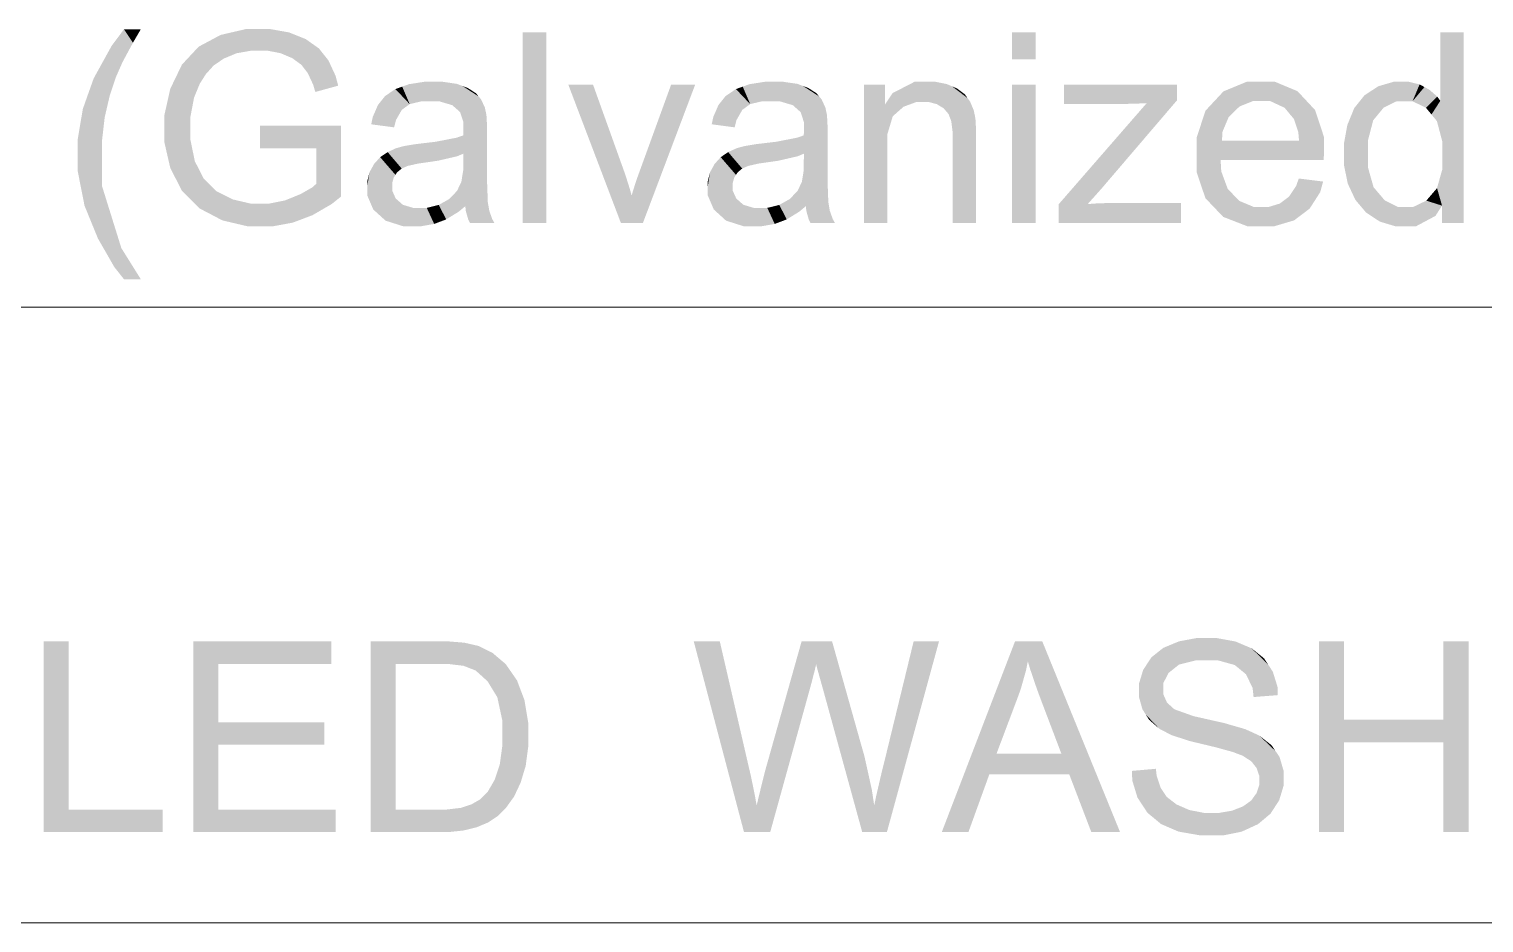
# Model space of a CAD drawing. Header units: millimetres. Extents: x 2 to 579, y 1 to 405.
# Drawn here: x 154.97 to 161.55, y 100.72 to 104.77 of the extents above; entities that cross this region are included whole.
import ezdxf

# ---------------------------------------------------------------- set-up
doc = ezdxf.new("R2010")
doc.units = ezdxf.units.MM
doc.linetypes.add('XKITLINE00', pattern=[0])
doc.layers.add('LinkedObject', color=7, linetype='Continuous', lineweight=0)

# ---------------------------------------------------------------- blocks, each defined once
blk = doc.blocks.new('*A4')
at = {"layer": 'LinkedObject'}
for points in [[(155.4373, 104.7041), (155.3416, 104.6915), (155.3969, 104.7654)], [(155.3902, 104.6167), (155.3416, 104.6915), (155.4373, 104.7041)], [(155.4373, 104.7041), (155.3969, 104.7654), (155.473, 104.7654)], [(155.7846, 104.7132), (155.6329, 104.5508), (155.7351, 104.6867)], [(155.8488, 104.6328), (155.6329, 104.5508), (155.7846, 104.7132)], [(155.9482, 104.7662), (155.7846, 104.7132), (155.8341, 104.7397)], [(155.9737, 104.6686), (155.7846, 104.7132), (155.9482, 104.7662)], [(155.7846, 104.7132), (155.8774, 104.6447), (155.8488, 104.6328)], [(155.8774, 104.6447), (155.7846, 104.7132), (155.906, 104.6567)], [(155.906, 104.6567), (155.7846, 104.7132), (155.9737, 104.6686)], [(156.0129, 104.6686), (155.9482, 104.7662), (156.0127, 104.7662)], [(155.9737, 104.6686), (155.9482, 104.7662), (156.0129, 104.6686)], [(156.0127, 104.7662), (156.0457, 104.6686), (156.0129, 104.6686)], [(156.0595, 104.7662), (156.0457, 104.6686), (156.0127, 104.7662)], [(156.0457, 104.6686), (156.0595, 104.7662), (156.1052, 104.6572)], [(156.1821, 104.7359), (156.0595, 104.7662), (156.1443, 104.7511)], [(156.1052, 104.6572), (156.0595, 104.7662), (156.1821, 104.7359)], [(156.1052, 104.6572), (156.1821, 104.7359), (156.132, 104.6459)], [(156.1821, 104.7359), (156.1588, 104.6345), (156.132, 104.6459)], [(156.1588, 104.6345), (156.1821, 104.7359), (156.2001, 104.6043)], [(156.2794, 104.6784), (156.1821, 104.7359), (156.22, 104.7207)], [(156.3009, 104.6513), (156.1821, 104.7359), (156.2794, 104.6784)], [(156.2001, 104.6043), (156.1821, 104.7359), (156.3009, 104.6513)], [(157.3081, 104.7515), (157.2018, 103.8875), (157.2018, 104.7515)], [(157.3081, 103.8875), (157.2018, 103.8875), (157.3081, 104.7515)], [(159.5234, 104.7515), (159.4171, 104.6297), (159.4171, 104.7515)], [(159.5234, 104.6297), (159.4171, 104.6297), (159.5234, 104.7515)], [(161.4614, 104.7515), (161.3551, 104.4414), (161.3551, 104.7515)], [(161.4614, 104.7515), (161.3646, 104.2554), (161.3551, 104.4414)], [(161.3646, 104.2554), (161.4614, 104.7515), (161.4614, 103.8875)], [(155.3787, 104.5905), (155.2597, 104.5431), (155.3416, 104.6915)], [(155.3787, 104.5905), (155.3416, 104.6915), (155.3902, 104.6167)], [(155.7351, 104.6867), (155.6329, 104.5508), (155.6592, 104.6055)], [(156.2001, 104.6043), (156.3009, 104.6513), (156.2145, 104.5854)], [(156.3009, 104.6513), (156.229, 104.5665), (156.2145, 104.5854)], [(156.229, 104.5665), (156.3009, 104.6513), (156.2531, 104.5146)], [(156.2531, 104.5146), (156.3009, 104.6513), (156.3551, 104.5535)], [(156.3551, 104.5535), (156.3009, 104.6513), (156.3224, 104.6242)], [(155.3607, 104.5498), (155.2597, 104.5431), (155.3787, 104.5905)], [(155.8027, 104.6014), (155.6329, 104.5508), (155.8488, 104.6328)], [(155.7851, 104.5819), (155.6329, 104.5508), (155.8027, 104.6014)], [(155.7676, 104.5624), (155.6329, 104.5508), (155.7851, 104.5819)], [(155.2332, 104.4686), (155.3607, 104.5498), (155.3324, 104.465)], [(155.2597, 104.5431), (155.3607, 104.5498), (155.2332, 104.4686)], [(155.6329, 104.5508), (155.5801, 104.3785), (155.6065, 104.4962)], [(155.7141, 104.4563), (155.5801, 104.3785), (155.6329, 104.5508)], [(155.7403, 104.5197), (155.6329, 104.5508), (155.7676, 104.5624)], [(155.6329, 104.5508), (155.7403, 104.5197), (155.7306, 104.4964)], [(155.7141, 104.4563), (155.6329, 104.5508), (155.7306, 104.4964)], [(156.2531, 104.5146), (156.3551, 104.5535), (156.2629, 104.4816)], [(156.2629, 104.4816), (156.3551, 104.5535), (156.3663, 104.5099)], [(156.6561, 104.5057), (156.69, 104.4266), (156.6254, 104.4946)], [(156.7577, 104.5278), (156.6561, 104.5057), (156.6867, 104.5167)], [(156.7451, 104.4396), (156.6561, 104.5057), (156.7577, 104.5278)], [(156.69, 104.4266), (156.6561, 104.5057), (156.7451, 104.4396)], [(156.7451, 104.4396), (156.7577, 104.5278), (156.7825, 104.4396)], [(156.7825, 104.4396), (156.7577, 104.5278), (156.8225, 104.4396)], [(156.7981, 104.5278), (156.8225, 104.4396), (156.7577, 104.5278)], [(156.9033, 104.5183), (156.7981, 104.5278), (156.8381, 104.5278)], [(156.9283, 104.5089), (156.7981, 104.5278), (156.9033, 104.5183)], [(156.8828, 104.4217), (156.7981, 104.5278), (156.9283, 104.5089)], [(156.8225, 104.4396), (156.7981, 104.5278), (156.8828, 104.4217)], [(156.8828, 104.4217), (156.9283, 104.5089), (156.9031, 104.4038)], [(156.9031, 104.4038), (156.9283, 104.5089), (156.9181, 104.3905)], [(156.9283, 104.5089), (156.9331, 104.345), (156.9181, 104.3905)], [(157.002, 104.4614), (156.9331, 104.345), (156.9283, 104.5089)], [(156.9902, 104.4757), (156.9283, 104.5089), (156.9534, 104.4995)], [(157.002, 104.4614), (156.9283, 104.5089), (156.9902, 104.4757)], [(157.5202, 104.5139), (157.6464, 103.8875), (157.4083, 104.5139)], [(157.6547, 104.1388), (157.6464, 103.8875), (157.5202, 104.5139)], [(157.982, 104.5139), (157.7342, 104.1317), (157.8731, 104.5139)], [(157.7454, 103.8875), (157.7342, 104.1317), (157.982, 104.5139)], [(158.1974, 104.5057), (158.2313, 104.4266), (158.1668, 104.4946)], [(158.2991, 104.5278), (158.1974, 104.5057), (158.2281, 104.5167)], [(158.2865, 104.4396), (158.1974, 104.5057), (158.2991, 104.5278)], [(158.2313, 104.4266), (158.1974, 104.5057), (158.2865, 104.4396)], [(158.2865, 104.4396), (158.2991, 104.5278), (158.3239, 104.4396)], [(158.3239, 104.4396), (158.2991, 104.5278), (158.3639, 104.4396)], [(158.3395, 104.5278), (158.3639, 104.4396), (158.2991, 104.5278)], [(158.4446, 104.5183), (158.3395, 104.5278), (158.3795, 104.5278)], [(158.4697, 104.5089), (158.3395, 104.5278), (158.4446, 104.5183)], [(158.4242, 104.4217), (158.3395, 104.5278), (158.4697, 104.5089)], [(158.3639, 104.4396), (158.3395, 104.5278), (158.4242, 104.4217)], [(158.4242, 104.4217), (158.4697, 104.5089), (158.4445, 104.4038)], [(158.4445, 104.4038), (158.4697, 104.5089), (158.4595, 104.3905)], [(158.4697, 104.5089), (158.4745, 104.345), (158.4595, 104.3905)], [(158.5433, 104.4614), (158.4745, 104.345), (158.4697, 104.5089)], [(158.5316, 104.4757), (158.4697, 104.5089), (158.4947, 104.4995)], [(158.5433, 104.4614), (158.4697, 104.5089), (158.5316, 104.4757)], [(158.7458, 104.5139), (158.8521, 104.2297), (158.7458, 103.8875)], [(158.8521, 104.2297), (158.7458, 104.5139), (158.8521, 104.2899)], [(158.8766, 104.3716), (158.7458, 104.5139), (158.8417, 104.425)], [(158.8521, 104.2899), (158.7458, 104.5139), (158.8766, 104.3716)], [(158.8417, 104.425), (158.7458, 104.5139), (158.8417, 104.5139)], [(159.0404, 104.5278), (158.8761, 104.4764), (158.9755, 104.5278)], [(158.984, 104.4362), (158.8761, 104.4764), (159.0404, 104.5278)], [(158.984, 104.4362), (159.0404, 104.5278), (159.0177, 104.4362)], [(159.0177, 104.4362), (159.0404, 104.5278), (159.0389, 104.4362)], [(159.0404, 104.5278), (159.0757, 104.4266), (159.0389, 104.4362)], [(159.0686, 104.5278), (159.0757, 104.4266), (159.0404, 104.5278)], [(159.1205, 104.5176), (159.0757, 104.4266), (159.0686, 104.5278)], [(159.1442, 104.5074), (159.0757, 104.4266), (159.1205, 104.5176)], [(159.0757, 104.4266), (159.1442, 104.5074), (159.0915, 104.417)], [(159.1442, 104.5074), (159.1072, 104.4074), (159.0915, 104.417)], [(159.1072, 104.4074), (159.1442, 104.5074), (159.1291, 104.3818)], [(159.1291, 104.3818), (159.1442, 104.5074), (159.215, 104.4541)], [(159.2033, 104.4706), (159.1442, 104.5074), (159.1679, 104.4973)], [(159.215, 104.4541), (159.1442, 104.5074), (159.2033, 104.4706)], [(159.5234, 104.5139), (159.4171, 103.8875), (159.4171, 104.5139)], [(159.5234, 103.8875), (159.4171, 103.8875), (159.5234, 104.5139)], [(160.163, 104.5139), (159.6282, 103.9738), (160.0261, 104.431)], [(160.163, 104.4434), (159.6282, 103.9738), (160.163, 104.5139)], [(159.6515, 104.5139), (159.9065, 104.4275), (159.6515, 104.4275)], [(159.9324, 104.4275), (159.6515, 104.5139), (160.163, 104.5139)], [(159.9065, 104.4275), (159.6515, 104.5139), (159.9324, 104.4275)], [(159.9324, 104.4275), (160.163, 104.5139), (159.9922, 104.4293)], [(159.9922, 104.4293), (160.163, 104.5139), (160.0261, 104.431)], [(160.479, 104.5278), (160.333, 104.4406), (160.3736, 104.4842)], [(160.5437, 104.5278), (160.333, 104.4406), (160.479, 104.5278)], [(160.5079, 104.4405), (160.333, 104.4406), (160.5437, 104.5278)], [(160.5079, 104.4405), (160.5437, 104.5278), (160.5444, 104.4405)], [(160.5437, 104.5278), (160.5848, 104.4405), (160.5444, 104.4405)], [(160.7088, 104.485), (160.5437, 104.5278), (160.6064, 104.5278)], [(160.7486, 104.4423), (160.5437, 104.5278), (160.7088, 104.485)], [(160.6504, 104.4099), (160.5437, 104.5278), (160.7486, 104.4423)], [(160.5848, 104.4405), (160.5437, 104.5278), (160.6504, 104.4099)], [(161.0746, 104.5074), (161.1578, 104.4396), (161.0434, 104.4871)], [(161.1443, 104.5278), (161.1578, 104.4396), (161.0746, 104.5074)], [(161.1828, 104.5278), (161.1578, 104.4396), (161.1443, 104.5278)], [(161.1578, 104.4396), (161.1828, 104.5278), (161.1932, 104.4396)], [(161.1828, 104.5278), (161.2294, 104.4396), (161.1932, 104.4396)], [(161.211, 104.5278), (161.2294, 104.4396), (161.1828, 104.5278)], [(161.2613, 104.5158), (161.2294, 104.4396), (161.211, 104.5278)], [(161.2833, 104.5038), (161.2294, 104.4396), (161.2613, 104.5158)], [(155.3221, 104.4209), (155.2105, 104.4044), (155.2332, 104.4686)], [(155.3221, 104.4209), (155.2332, 104.4686), (155.3324, 104.465)], [(155.6976, 104.3693), (155.5801, 104.3785), (155.7141, 104.4563)], [(156.5624, 104.4426), (156.5158, 104.3351), (156.5462, 104.4222)], [(156.6544, 104.4005), (156.5158, 104.3351), (156.5624, 104.4426)], [(156.5786, 104.4631), (156.69, 104.4266), (156.5624, 104.4426)], [(156.6544, 104.4005), (156.5624, 104.4426), (156.6722, 104.4136)], [(156.6722, 104.4136), (156.5624, 104.4426), (156.69, 104.4266)], [(156.6254, 104.4946), (156.69, 104.4266), (156.5786, 104.4631)], [(157.0138, 104.4471), (156.9331, 104.345), (157.002, 104.4614)], [(157.0303, 104.411), (156.9331, 104.345), (157.0138, 104.4471)], [(158.1038, 104.4426), (158.0572, 104.3351), (158.0875, 104.4222)], [(158.1957, 104.4005), (158.0572, 104.3351), (158.1038, 104.4426)], [(158.12, 104.4631), (158.2313, 104.4266), (158.1038, 104.4426)], [(158.1957, 104.4005), (158.1038, 104.4426), (158.2135, 104.4136)], [(158.2135, 104.4136), (158.1038, 104.4426), (158.2313, 104.4266)], [(158.1668, 104.4946), (158.2313, 104.4266), (158.12, 104.4631)], [(158.5551, 104.4471), (158.4745, 104.345), (158.5433, 104.4614)], [(158.5716, 104.411), (158.4745, 104.345), (158.5551, 104.4471)], [(158.8761, 104.4764), (158.9257, 104.4147), (158.8417, 104.425)], [(158.9257, 104.4147), (158.8761, 104.4764), (158.984, 104.4362)], [(159.215, 104.4541), (159.1352, 104.3657), (159.1291, 104.3818)], [(159.2268, 104.4376), (159.1352, 104.3657), (159.215, 104.4541)], [(159.8237, 104.0465), (159.6282, 103.9738), (160.163, 104.4434)], [(160.333, 104.4406), (160.2518, 104.2744), (160.2924, 104.397)], [(160.3968, 104.3672), (160.2518, 104.2744), (160.333, 104.4406)], [(160.333, 104.4406), (160.4217, 104.3916), (160.3968, 104.3672)], [(160.4217, 104.3916), (160.333, 104.4406), (160.4466, 104.4161)], [(160.4466, 104.4161), (160.333, 104.4406), (160.5079, 104.4405)], [(160.6504, 104.4099), (160.7486, 104.4423), (160.6757, 104.3792)], [(160.7486, 104.4423), (160.6922, 104.3595), (160.6757, 104.3792)], [(160.6922, 104.3595), (160.7486, 104.4423), (160.7122, 104.3003)], [(160.7122, 104.3003), (160.7486, 104.4423), (160.828, 104.2793)], [(160.828, 104.2793), (160.7486, 104.4423), (160.7883, 104.3996)], [(161.0123, 104.4668), (161.075, 104.3819), (160.9655, 104.4083)], [(161.0988, 104.4108), (161.0123, 104.4668), (161.0434, 104.4871)], [(161.075, 104.3819), (161.0123, 104.4668), (161.0988, 104.4108)], [(161.0434, 104.4871), (161.1578, 104.4396), (161.0988, 104.4108)], [(161.2833, 104.5038), (161.2904, 104.4096), (161.2294, 104.4396)], [(161.3054, 104.4918), (161.2904, 104.4096), (161.2833, 104.5038)], [(161.3413, 104.4606), (161.2904, 104.4096), (161.3054, 104.4918)], [(161.3551, 104.4414), (161.2904, 104.4096), (161.3413, 104.4606)], [(161.2904, 104.4096), (161.3551, 104.4414), (161.3151, 104.3796)], [(161.3151, 104.3796), (161.3551, 104.4414), (161.3398, 104.3496)], [(161.3551, 104.4414), (161.3646, 104.2554), (161.3398, 104.3496)], [(155.3094, 104.3658), (155.1879, 104.2701), (155.2105, 104.4044)], [(155.3094, 104.3658), (155.2105, 104.4044), (155.3221, 104.4209)], [(155.5801, 104.3785), (155.6976, 104.3693), (155.5801, 104.3154)], [(156.5462, 104.4222), (156.5158, 104.3351), (156.5229, 104.3684)], [(156.628, 104.3544), (156.5158, 104.3351), (156.6544, 104.4005)], [(156.9328, 104.2959), (157.0376, 104.3757), (156.9325, 104.285)], [(156.9325, 104.285), (157.0376, 104.3757), (156.9331, 104.202)], [(156.9331, 104.3097), (157.0376, 104.3757), (156.9328, 104.2959)], [(157.035, 104.3892), (156.9331, 104.345), (157.0303, 104.411)], [(156.9331, 104.345), (157.035, 104.3892), (157.0376, 104.3757)], [(156.9331, 104.345), (157.0376, 104.3757), (156.9331, 104.3126)], [(156.9331, 104.3126), (157.0376, 104.3757), (156.9331, 104.3097)], [(157.0403, 104.3268), (156.9331, 104.202), (157.0376, 104.3757)], [(158.0875, 104.4222), (158.0572, 104.3351), (158.0643, 104.3684)], [(158.1694, 104.3544), (158.0572, 104.3351), (158.1957, 104.4005)], [(158.4742, 104.2959), (158.579, 104.3757), (158.4739, 104.285)], [(158.4739, 104.285), (158.579, 104.3757), (158.4745, 104.202)], [(158.4745, 104.3097), (158.579, 104.3757), (158.4742, 104.2959)], [(158.5763, 104.3892), (158.4745, 104.345), (158.5716, 104.411)], [(158.4745, 104.345), (158.5763, 104.3892), (158.579, 104.3757)], [(158.4745, 104.345), (158.579, 104.3757), (158.4745, 104.3126)], [(158.4745, 104.3126), (158.579, 104.3757), (158.4745, 104.3097)], [(158.5816, 104.3268), (158.4745, 104.202), (158.579, 104.3757)], [(158.8417, 104.425), (158.9257, 104.4147), (158.8766, 104.3716)], [(159.2433, 104.3984), (159.1352, 104.3657), (159.2268, 104.4376)], [(159.1352, 104.3657), (159.2433, 104.3984), (159.1414, 104.3496)], [(159.1414, 104.3496), (159.2433, 104.3984), (159.248, 104.3757)], [(159.248, 104.3757), (159.1476, 104.3011), (159.1414, 104.3496)], [(159.2509, 104.3609), (159.1476, 104.3011), (159.248, 104.3757)], [(160.9655, 104.4083), (161.075, 104.3819), (160.9499, 104.3702)], [(160.9499, 104.3702), (161.075, 104.3819), (161.0513, 104.3531)], [(155.2967, 104.2551), (155.1879, 104.2701), (155.3094, 104.3658)], [(155.5801, 104.3154), (155.6976, 104.3693), (155.6976, 104.3224)], [(155.6976, 104.2646), (155.5801, 104.3154), (155.6976, 104.3224)], [(155.5801, 104.3154), (155.6332, 104.085), (155.5801, 104.2518)], [(155.6976, 104.2646), (155.6332, 104.085), (155.5801, 104.3154)], [(156.013, 104.3282), (156.267, 104.2262), (156.013, 104.2262)], [(156.3793, 104.3282), (156.267, 104.2262), (156.013, 104.3282)], [(156.267, 104.0653), (156.3793, 104.3282), (156.3793, 104.0078)], [(156.267, 104.2262), (156.3793, 104.3282), (156.267, 104.0653)], [(156.5158, 104.3351), (156.628, 104.3544), (156.6195, 104.3213)], [(157.0403, 104.2914), (156.9331, 104.202), (157.0403, 104.3268)], [(158.0572, 104.3351), (158.1694, 104.3544), (158.1609, 104.3213)], [(158.5816, 104.2914), (158.4745, 104.202), (158.5816, 104.3268)], [(159.2538, 104.3094), (159.1476, 104.3011), (159.2509, 104.3609)], [(159.2538, 104.3094), (159.1476, 104.2687), (159.1476, 104.3011)], [(159.2538, 104.2725), (159.1476, 104.2687), (159.2538, 104.3094)], [(160.3693, 104.3017), (160.2518, 104.2744), (160.3968, 104.3672)], [(160.9499, 104.3702), (160.9188, 104.2002), (160.9343, 104.332)], [(161.0513, 104.3531), (160.9188, 104.2002), (160.9499, 104.3702)], [(161.0276, 104.2621), (160.9188, 104.2002), (161.0513, 104.3531)], [(160.9343, 104.332), (160.9188, 104.2002), (160.9188, 104.247)], [(155.1879, 104.2701), (155.2967, 104.2551), (155.1879, 104.2)], [(155.1879, 104.2), (155.2967, 104.2551), (155.2967, 104.1995)], [(155.5801, 104.2518), (155.6332, 104.085), (155.6066, 104.1366)], [(155.7175, 104.1679), (155.6332, 104.085), (155.6976, 104.2646)], [(156.7122, 104.2446), (156.7272, 104.1572), (156.6651, 104.2367)], [(156.7436, 104.2485), (156.7599, 104.1619), (156.7122, 104.2446)], [(156.7122, 104.2446), (156.7599, 104.1619), (156.7272, 104.1572)], [(156.8078, 104.2561), (156.8177, 104.1702), (156.7436, 104.2485)], [(156.7436, 104.2485), (156.8177, 104.1702), (156.7599, 104.1619)], [(156.9022, 104.2744), (156.9331, 104.202), (156.8078, 104.2561)], [(156.8078, 104.2561), (156.9331, 104.202), (156.8177, 104.1702)], [(156.9325, 104.285), (156.9331, 104.202), (156.9022, 104.2744)], [(157.0403, 104.2914), (156.9325, 104.1631), (156.9331, 104.202)], [(157.0403, 104.15), (156.9325, 104.1631), (157.0403, 104.2914)], [(158.2535, 104.2446), (158.2686, 104.1572), (158.2065, 104.2367)], [(158.285, 104.2485), (158.3013, 104.1619), (158.2535, 104.2446)], [(158.2535, 104.2446), (158.3013, 104.1619), (158.2686, 104.1572)], [(158.3492, 104.2561), (158.359, 104.1702), (158.285, 104.2485)], [(158.285, 104.2485), (158.359, 104.1702), (158.3013, 104.1619)], [(158.4436, 104.2744), (158.4745, 104.202), (158.3492, 104.2561)], [(158.3492, 104.2561), (158.4745, 104.202), (158.359, 104.1702)], [(158.4739, 104.285), (158.4745, 104.202), (158.4436, 104.2744)], [(158.5816, 104.2914), (158.4739, 104.1631), (158.4745, 104.202)], [(158.5816, 104.15), (158.4739, 104.1631), (158.5816, 104.2914)], [(159.1476, 103.8875), (159.2538, 104.2725), (159.2538, 103.8875)], [(159.1476, 104.2687), (159.2538, 104.2725), (159.1476, 103.8875)], [(160.2518, 104.2744), (160.3693, 104.3017), (160.3667, 104.2608)], [(160.3667, 104.2608), (160.2518, 104.1954), (160.2518, 104.2744)], [(160.3667, 104.2608), (160.828, 104.2018), (160.2518, 104.1954)], [(160.7157, 104.2608), (160.828, 104.2018), (160.3667, 104.2608)], [(160.7122, 104.3003), (160.828, 104.2793), (160.7157, 104.2608)], [(160.828, 104.2018), (160.7157, 104.2608), (160.828, 104.2793)], [(160.9188, 104.2002), (161.0276, 104.2621), (161.0276, 104.2)], [(161.3646, 104.2554), (161.4614, 103.8875), (161.3646, 104.1912)], [(155.1879, 104.2), (155.2967, 104.1995), (155.1879, 104.1205)], [(155.1879, 104.1205), (155.2967, 104.1995), (155.2182, 103.9668)], [(155.2182, 103.9668), (155.2967, 104.1995), (155.2485, 103.8926)], [(155.2485, 103.8926), (155.2967, 104.1995), (155.2967, 104.0578)], [(156.5564, 104.1863), (156.6256, 104.1062), (156.529, 104.1558)], [(156.633, 104.1175), (156.5564, 104.1863), (156.5733, 104.1978)], [(156.6256, 104.1062), (156.5564, 104.1863), (156.633, 104.1175)], [(156.5902, 104.2093), (156.6539, 104.1348), (156.5733, 104.1978)], [(156.5733, 104.1978), (156.6539, 104.1348), (156.633, 104.1175)], [(156.6283, 104.2267), (156.6539, 104.1348), (156.5902, 104.2093)], [(156.6495, 104.2326), (156.6539, 104.1348), (156.6283, 104.2267)], [(156.6651, 104.2367), (156.681, 104.1466), (156.6495, 104.2326)], [(156.6539, 104.1348), (156.6495, 104.2326), (156.6674, 104.1407)], [(156.6674, 104.1407), (156.6495, 104.2326), (156.681, 104.1466)], [(156.6651, 104.2367), (156.7272, 104.1572), (156.681, 104.1466)], [(156.8177, 104.1702), (156.9331, 104.202), (156.9043, 104.1902)], [(158.0978, 104.1863), (158.167, 104.1062), (158.0704, 104.1558)], [(158.1743, 104.1175), (158.0978, 104.1863), (158.1147, 104.1978)], [(158.167, 104.1062), (158.0978, 104.1863), (158.1743, 104.1175)], [(158.1316, 104.2093), (158.1952, 104.1348), (158.1147, 104.1978)], [(158.1147, 104.1978), (158.1952, 104.1348), (158.1743, 104.1175)], [(158.1697, 104.2267), (158.1952, 104.1348), (158.1316, 104.2093)], [(158.1909, 104.2326), (158.1952, 104.1348), (158.1697, 104.2267)], [(158.2065, 104.2367), (158.2223, 104.1466), (158.1909, 104.2326)], [(158.1952, 104.1348), (158.1909, 104.2326), (158.2088, 104.1407)], [(158.2088, 104.1407), (158.1909, 104.2326), (158.2223, 104.1466)], [(158.2065, 104.2367), (158.2686, 104.1572), (158.2223, 104.1466)], [(158.359, 104.1702), (158.4745, 104.202), (158.4456, 104.1902)], [(158.7458, 103.8875), (158.8521, 104.2297), (158.8521, 103.8875)], [(160.828, 104.1971), (160.2518, 104.1954), (160.828, 104.2018)], [(160.8277, 104.183), (160.2518, 104.1954), (160.828, 104.1971)], [(160.2518, 104.1954), (160.3321, 103.9583), (160.2518, 104.1191)], [(160.3636, 104.122), (160.3321, 103.9583), (160.2518, 104.1954)], [(160.3636, 104.122), (160.2518, 104.1954), (160.3606, 104.1735)], [(160.8275, 104.1735), (160.2518, 104.1954), (160.8277, 104.183)], [(160.3606, 104.1735), (160.2518, 104.1954), (160.8275, 104.1735)], [(160.9188, 104.2002), (161.0276, 104.14), (160.9188, 104.1521)], [(161.0276, 104.14), (160.9188, 104.2002), (161.0276, 104.2)], [(161.3646, 104.1912), (161.4614, 103.8875), (161.3646, 104.1329)], [(155.6332, 104.085), (155.7175, 104.1679), (155.7374, 104.129)], [(155.7573, 104.0901), (155.6332, 104.085), (155.7374, 104.129)], [(156.5186, 104.1368), (156.4977, 104.0528), (156.5081, 104.1178)], [(156.6182, 104.0948), (156.4977, 104.0528), (156.5186, 104.1368)], [(156.5081, 104.1178), (156.4977, 104.0528), (156.4977, 104.0758)], [(156.529, 104.1558), (156.6256, 104.1062), (156.5186, 104.1368)], [(156.5186, 104.1368), (156.6256, 104.1062), (156.6182, 104.0948)], [(156.924, 104.0749), (157.0403, 104.15), (157.0403, 104.076)], [(156.9325, 104.128), (157.0403, 104.15), (156.924, 104.0749)], [(157.0403, 104.15), (156.9325, 104.128), (156.9325, 104.1631)], [(157.6656, 104.1084), (157.6464, 103.8875), (157.6547, 104.1388)], [(157.7342, 104.1317), (157.7454, 103.8875), (157.7215, 104.0969)], [(158.0599, 104.1368), (158.0391, 104.0528), (158.0495, 104.1178)], [(158.1596, 104.0948), (158.0391, 104.0528), (158.0599, 104.1368)], [(158.0495, 104.1178), (158.0391, 104.0528), (158.0391, 104.0758)], [(158.0704, 104.1558), (158.167, 104.1062), (158.0599, 104.1368)], [(158.0599, 104.1368), (158.167, 104.1062), (158.1596, 104.0948)], [(158.4654, 104.0749), (158.5816, 104.15), (158.5816, 104.076)], [(158.4739, 104.128), (158.5816, 104.15), (158.4654, 104.0749)], [(158.5816, 104.15), (158.4739, 104.128), (158.4739, 104.1631)], [(160.2518, 104.1191), (160.3321, 103.9583), (160.2919, 104.0006)], [(160.3927, 104.0431), (160.3321, 103.9583), (160.3636, 104.122)], [(160.9188, 104.1521), (161.0276, 104.14), (160.936, 104.0671)], [(160.936, 104.0671), (161.0276, 104.14), (160.9532, 104.0302)], [(160.9532, 104.0302), (161.0276, 104.14), (161.053, 104.0502)], [(161.3646, 104.1329), (161.4614, 103.8875), (161.3403, 104.0462)], [(155.2967, 104.0578), (155.3531, 103.6889), (155.2485, 103.8926)], [(155.3848, 103.7749), (155.3531, 103.6889), (155.2967, 104.0578)], [(155.7573, 104.0901), (155.7902, 103.9274), (155.6332, 104.085)], [(155.6332, 104.085), (155.7902, 103.9274), (155.6597, 104.0334)], [(155.8152, 104.0323), (155.7902, 103.9274), (155.7573, 104.0901)], [(156.2487, 104.0491), (156.3793, 104.0078), (156.1951, 104.0186)], [(156.267, 104.0653), (156.3793, 104.0078), (156.2487, 104.0491)], [(156.6109, 104.0696), (156.4977, 104.0528), (156.6182, 104.0948)], [(156.4977, 104.0528), (156.6109, 104.0696), (156.6109, 104.0558)], [(156.6109, 104.0345), (156.4977, 104.0528), (156.6109, 104.0558)], [(156.4977, 104.0528), (156.6109, 104.0345), (156.4977, 104.0137)], [(156.8693, 103.9969), (157.0403, 104.076), (157.0437, 103.9825)], [(156.9043, 104.0336), (157.0403, 104.076), (156.8693, 103.9969)], [(156.9155, 104.0569), (157.0403, 104.076), (156.9043, 104.0336)], [(157.0403, 104.076), (156.9155, 104.0569), (156.924, 104.0749)], [(157.6856, 104.0453), (157.6464, 103.8875), (157.6656, 104.1084)], [(157.6947, 104.0126), (157.6464, 103.8875), (157.6856, 104.0453)], [(157.7215, 104.0969), (157.7454, 103.8875), (157.7018, 104.0374)], [(158.1522, 104.0696), (158.0391, 104.0528), (158.1596, 104.0948)], [(158.0391, 104.0528), (158.1522, 104.0696), (158.1522, 104.0558)], [(158.1522, 104.0345), (158.0391, 104.0528), (158.1522, 104.0558)], [(158.0391, 104.0528), (158.1522, 104.0345), (158.0391, 104.0137)], [(158.4107, 103.9969), (158.5816, 104.076), (158.585, 103.9825)], [(158.4457, 104.0336), (158.5816, 104.076), (158.4107, 103.9969)], [(158.4569, 104.0569), (158.5816, 104.076), (158.4457, 104.0336)], [(158.5816, 104.076), (158.4569, 104.0569), (158.4654, 104.0749)], [(159.8237, 104.0465), (159.6282, 103.8875), (159.6282, 103.9738)], [(159.7591, 103.9739), (159.6282, 103.8875), (159.8237, 104.0465)], [(160.6698, 104.007), (160.8245, 104.0759), (160.7636, 103.9533)], [(160.7025, 104.0561), (160.8245, 104.0759), (160.6698, 104.007)], [(160.8245, 104.0759), (160.7025, 104.0561), (160.7146, 104.0897)], [(160.7636, 103.9533), (160.8245, 104.0759), (160.8115, 104.0279)], [(161.053, 104.0502), (161.019, 103.9356), (160.9532, 104.0302)], [(161.0783, 104.0204), (161.019, 103.9356), (161.053, 104.0502)], [(161.3403, 104.0462), (161.3629, 103.9669), (161.316, 104.0178)], [(161.3403, 104.0462), (161.4614, 103.8875), (161.3629, 103.9669)], [(155.6597, 104.0334), (155.7902, 103.9274), (155.7382, 103.9546)], [(155.7902, 103.9274), (155.8152, 104.0323), (155.8532, 104.0134)], [(155.8912, 103.9945), (155.7902, 103.9274), (155.8532, 104.0134)], [(155.8912, 103.9945), (156.0216, 103.8729), (155.7902, 103.9274)], [(155.972, 103.9757), (156.0216, 103.8729), (155.8912, 103.9945)], [(156.1244, 103.99), (156.1606, 103.8898), (156.0519, 103.9757)], [(156.2054, 103.9067), (156.1244, 103.99), (156.1597, 104.0043)], [(156.1606, 103.8898), (156.1244, 103.99), (156.2054, 103.9067)], [(156.1951, 104.0186), (156.2502, 103.9237), (156.1597, 104.0043)], [(156.1597, 104.0043), (156.2502, 103.9237), (156.2054, 103.9067)], [(156.1951, 104.0186), (156.3793, 104.0078), (156.2502, 103.9237)], [(156.2502, 103.9237), (156.3793, 104.0078), (156.3372, 103.9742)], [(156.4977, 104.0137), (156.6109, 104.0345), (156.5253, 103.9493)], [(156.5253, 103.9493), (156.6109, 104.0345), (156.553, 103.9241)], [(156.553, 103.9241), (156.6109, 104.0345), (156.6269, 103.9991)], [(156.6269, 103.9991), (156.5807, 103.8989), (156.553, 103.9241)], [(156.6429, 103.985), (156.5807, 103.8989), (156.6269, 103.9991)], [(156.6589, 103.9708), (156.5807, 103.8989), (156.6429, 103.985)], [(156.9418, 103.9644), (156.8217, 103.9701), (156.8455, 103.9835)], [(156.8693, 103.9969), (157.0437, 103.9825), (156.8455, 103.9835)], [(157.0437, 103.9825), (156.9418, 103.9644), (156.8455, 103.9835)], [(156.9418, 103.9644), (157.0437, 103.9825), (156.9442, 103.9424)], [(156.9442, 103.9424), (157.0437, 103.9825), (157.0471, 103.9628)], [(157.6947, 104.0126), (157.7454, 103.8875), (157.6464, 103.8875)], [(157.7018, 104.0374), (157.7454, 103.8875), (157.6947, 104.0126)], [(158.0391, 104.0137), (158.1522, 104.0345), (158.0667, 103.9493)], [(158.0667, 103.9493), (158.1522, 104.0345), (158.0944, 103.9241)], [(158.0944, 103.9241), (158.1522, 104.0345), (158.1683, 103.9991)], [(158.1683, 103.9991), (158.122, 103.8989), (158.0944, 103.9241)], [(158.1843, 103.985), (158.122, 103.8989), (158.1683, 103.9991)], [(158.2003, 103.9708), (158.122, 103.8989), (158.1843, 103.985)], [(158.4831, 103.9644), (158.3631, 103.9701), (158.3869, 103.9835)], [(158.4107, 103.9969), (158.585, 103.9825), (158.3869, 103.9835)], [(158.585, 103.9825), (158.4831, 103.9644), (158.3869, 103.9835)], [(158.4831, 103.9644), (158.585, 103.9825), (158.4856, 103.9424)], [(158.4856, 103.9424), (158.585, 103.9825), (158.5884, 103.9628)], [(159.6282, 103.8875), (159.8928, 103.9791), (160.182, 103.8875)], [(159.8928, 103.9791), (159.6282, 103.8875), (159.8616, 103.9791)], [(159.8616, 103.9791), (159.6282, 103.8875), (159.7947, 103.9765)], [(160.182, 103.8875), (159.8928, 103.9791), (160.182, 103.9791)], [(160.3321, 103.9583), (160.3927, 104.0431), (160.3723, 103.916)], [(160.4189, 104.0157), (160.3723, 103.916), (160.3927, 104.0431)], [(160.4451, 103.9884), (160.3723, 103.916), (160.4189, 104.0157)], [(160.4451, 103.9884), (160.5496, 103.8737), (160.3723, 103.916)], [(160.5105, 103.961), (160.5496, 103.8737), (160.4451, 103.9884)], [(160.6492, 103.9917), (160.7636, 103.9533), (160.6286, 103.9763)], [(160.6698, 104.007), (160.7636, 103.9533), (160.6492, 103.9917)], [(160.9532, 104.0302), (161.019, 103.9356), (160.9705, 103.9932)], [(161.019, 103.9356), (161.0783, 104.0204), (161.0504, 103.915)], [(161.0504, 103.915), (161.0783, 104.0204), (161.1036, 103.9907)], [(161.1036, 103.9907), (161.1879, 103.8737), (161.0504, 103.915)], [(161.1634, 103.961), (161.1879, 103.8737), (161.1036, 103.9907)], [(161.2917, 103.9894), (161.3629, 103.9669), (161.2326, 103.961)], [(161.3629, 103.9669), (161.2917, 103.9894), (161.316, 104.0178)], [(155.7902, 103.9274), (156.0216, 103.8729), (155.8422, 103.9001)], [(156.0216, 103.8729), (155.972, 103.9757), (156.0147, 103.9757)], [(156.0147, 103.9757), (156.0687, 103.8729), (156.0216, 103.8729)], [(156.0519, 103.9757), (156.0687, 103.8729), (156.0147, 103.9757)], [(156.0519, 103.9757), (156.1606, 103.8898), (156.0687, 103.8729)], [(156.5807, 103.8989), (156.6589, 103.9708), (156.6598, 103.8737)], [(156.7113, 103.8737), (156.6589, 103.9708), (156.7058, 103.9567)], [(156.6598, 103.8737), (156.6589, 103.9708), (156.7113, 103.8737)], [(156.7058, 103.9567), (156.7425, 103.8737), (156.7113, 103.8737)], [(156.7367, 103.9567), (156.7425, 103.8737), (156.7058, 103.9567)], [(156.7673, 103.9567), (156.7425, 103.8737), (156.7367, 103.9567)], [(156.7425, 103.8737), (156.7673, 103.9567), (156.8009, 103.884)], [(156.8281, 103.8942), (156.7673, 103.9567), (156.8217, 103.9701)], [(156.8009, 103.884), (156.7673, 103.9567), (156.8281, 103.8942)], [(156.9122, 103.9396), (156.8217, 103.9701), (156.9418, 103.9644)], [(156.8553, 103.9045), (156.8217, 103.9701), (156.9122, 103.9396)], [(156.8281, 103.8942), (156.8217, 103.9701), (156.8553, 103.9045)], [(157.0471, 103.9628), (156.955, 103.904), (156.9442, 103.9424)], [(157.0505, 103.9432), (156.955, 103.904), (157.0471, 103.9628)], [(157.0505, 103.9432), (156.9634, 103.8875), (156.955, 103.904)], [(157.0639, 103.9056), (156.9634, 103.8875), (157.0505, 103.9432)], [(158.122, 103.8989), (158.2003, 103.9708), (158.2012, 103.8737)], [(158.2527, 103.8737), (158.2003, 103.9708), (158.2472, 103.9567)], [(158.2012, 103.8737), (158.2003, 103.9708), (158.2527, 103.8737)], [(158.2472, 103.9567), (158.2839, 103.8737), (158.2527, 103.8737)], [(158.2781, 103.9567), (158.2839, 103.8737), (158.2472, 103.9567)], [(158.3087, 103.9567), (158.2839, 103.8737), (158.2781, 103.9567)], [(158.2839, 103.8737), (158.3087, 103.9567), (158.3423, 103.884)], [(158.3695, 103.8942), (158.3087, 103.9567), (158.3631, 103.9701)], [(158.3423, 103.884), (158.3087, 103.9567), (158.3695, 103.8942)], [(158.4535, 103.9396), (158.3631, 103.9701), (158.4831, 103.9644)], [(158.3967, 103.9045), (158.3631, 103.9701), (158.4535, 103.9396)], [(158.3695, 103.8942), (158.3631, 103.9701), (158.3967, 103.9045)], [(158.5884, 103.9628), (158.4964, 103.904), (158.4856, 103.9424)], [(158.5918, 103.9432), (158.4964, 103.904), (158.5884, 103.9628)], [(158.5918, 103.9432), (158.5047, 103.8875), (158.4964, 103.904)], [(158.6053, 103.9056), (158.5047, 103.8875), (158.5918, 103.9432)], [(159.7947, 103.9765), (159.6282, 103.8875), (159.7591, 103.9739)], [(160.3723, 103.916), (160.5496, 103.8737), (160.481, 103.8737)], [(160.5497, 103.961), (160.5496, 103.8737), (160.5105, 103.961)], [(160.5788, 103.961), (160.7285, 103.9268), (160.5496, 103.8737)], [(160.5788, 103.961), (160.5496, 103.8737), (160.5497, 103.961)], [(160.5496, 103.8737), (160.7285, 103.9268), (160.6041, 103.8737)], [(160.6286, 103.9763), (160.7285, 103.9268), (160.5788, 103.961)], [(160.6041, 103.8737), (160.7285, 103.9268), (160.6935, 103.9002)], [(160.7285, 103.9268), (160.6286, 103.9763), (160.7636, 103.9533)], [(161.0504, 103.915), (161.1879, 103.8737), (161.0818, 103.8943)], [(161.1879, 103.8737), (161.1634, 103.961), (161.1979, 103.961)], [(161.1879, 103.8737), (161.3629, 103.9669), (161.2457, 103.8737)], [(161.2326, 103.961), (161.3629, 103.9669), (161.1879, 103.8737)], [(161.2326, 103.961), (161.1879, 103.8737), (161.1979, 103.961)], [(161.2457, 103.8737), (161.3629, 103.9669), (161.3331, 103.9203)], [(161.3629, 103.9669), (161.4614, 103.8875), (161.3629, 103.8875)], [(155.2485, 103.8926), (155.3531, 103.6889), (155.2788, 103.8184)], [(155.8422, 103.9001), (156.0216, 103.8729), (155.9579, 103.8729)], [(156.9634, 103.8875), (157.0639, 103.9056), (157.074, 103.8875)], [(158.5047, 103.8875), (158.6053, 103.9056), (158.6153, 103.8875)], [(161.0818, 103.8943), (161.1879, 103.8737), (161.1505, 103.8737)], [(155.3531, 103.6889), (155.3848, 103.7749), (155.3969, 103.6335)], [(155.3969, 103.6335), (155.3848, 103.7749), (155.473, 103.6335)], [(160.2517, 102.0089), (160.2478, 101.9078), (160.1725, 101.9941)], [(160.2952, 102.0089), (160.2478, 101.9078), (160.2517, 102.0089)], [(160.2478, 101.9078), (160.2952, 102.0089), (160.2997, 101.9078)], [(160.2952, 102.0089), (160.3494, 101.9078), (160.2997, 101.9078)], [(160.4279, 101.9934), (160.2952, 102.0089), (160.3432, 102.0089)], [(160.4645, 101.9779), (160.2952, 102.0089), (160.4279, 101.9934)], [(160.4247, 101.8868), (160.2952, 102.0089), (160.4645, 101.9779)], [(160.3494, 101.9078), (160.2952, 102.0089), (160.4247, 101.8868)], [(155.147, 101.9942), (155.033, 101.1302), (155.033, 101.9942)], [(155.147, 101.2321), (155.033, 101.1302), (155.147, 101.9942)], [(155.8244, 101.6278), (155.7104, 101.1302), (155.7104, 101.9942)], [(155.8244, 101.6278), (155.7104, 101.9942), (155.8244, 101.8922)], [(156.335, 101.8922), (155.7104, 101.9942), (156.335, 101.9942)], [(155.8244, 101.8922), (155.7104, 101.9942), (156.335, 101.8922)], [(156.513, 101.9942), (156.6271, 101.8922), (156.513, 101.1302)], [(156.8086, 101.8922), (156.513, 101.9942), (156.8104, 101.9942)], [(156.6271, 101.8922), (156.513, 101.9942), (156.8086, 101.8922)], [(156.8104, 101.9942), (156.8596, 101.8922), (156.8086, 101.8922)], [(156.8607, 101.9942), (156.8596, 101.8922), (156.8104, 101.9942)], [(156.8607, 101.9942), (156.9335, 101.8834), (156.8596, 101.8922)], [(156.9376, 101.988), (156.9335, 101.8834), (156.8607, 101.9942)], [(156.9641, 101.9818), (156.9335, 101.8834), (156.9376, 101.988)], [(156.9641, 101.9818), (156.9565, 101.8745), (156.9335, 101.8834)], [(156.9565, 101.8745), (156.9641, 101.9818), (156.9884, 101.8622)], [(157.0645, 101.9423), (156.9641, 101.9818), (157.0012, 101.9733)], [(157.0907, 101.9199), (156.9641, 101.9818), (157.0645, 101.9423)], [(157.0424, 101.8134), (156.9641, 101.9818), (157.0907, 101.9199)], [(156.9884, 101.8622), (156.9641, 101.9818), (157.0424, 101.8134)], [(158.0937, 101.9942), (158.2033, 101.1302), (157.9758, 101.9942)], [(158.2244, 101.4276), (158.2033, 101.1302), (158.0937, 101.9942)], [(158.4641, 101.9942), (158.504, 101.7882), (158.2997, 101.4105)], [(158.504, 101.7882), (158.4641, 101.9942), (158.5097, 101.8092)], [(158.5097, 101.8092), (158.4641, 101.9942), (158.5227, 101.86)], [(158.5227, 101.86), (158.4641, 101.9942), (158.53, 101.8899)], [(158.6019, 101.9942), (158.53, 101.8899), (158.4641, 101.9942)], [(158.53, 101.8899), (158.6019, 101.9942), (158.5322, 101.8802)], [(158.5322, 101.8802), (158.6019, 101.9942), (158.5462, 101.8294)], [(158.5462, 101.8294), (158.6019, 101.9942), (158.5579, 101.7882)], [(158.5579, 101.7882), (158.6019, 101.9942), (158.725, 101.5564)], [(159.086, 101.9942), (158.836, 101.4387), (158.9712, 101.9942)], [(158.8501, 101.1302), (158.836, 101.4387), (159.086, 101.9942)], [(159.4301, 101.9942), (159.4416, 101.7381), (159.0984, 101.1302)], [(159.4416, 101.7381), (159.4301, 101.9942), (159.4563, 101.7791)], [(159.4563, 101.7791), (159.4301, 101.9942), (159.4796, 101.8618)], [(159.4796, 101.8618), (159.4301, 101.9942), (159.4882, 101.9035)], [(159.5533, 101.9942), (159.4882, 101.9035), (159.4301, 101.9942)], [(159.4882, 101.9035), (159.5533, 101.9942), (159.4985, 101.8682)], [(159.4985, 101.8682), (159.5533, 101.9942), (159.5291, 101.7783)], [(159.5291, 101.7783), (159.5533, 101.9942), (159.5494, 101.7237)], [(159.5494, 101.7237), (159.5533, 101.9942), (159.6399, 101.4853)], [(159.6399, 101.4853), (159.5533, 101.9942), (159.6754, 101.392)], [(159.6754, 101.392), (159.5533, 101.9942), (159.9056, 101.1302)], [(160.1013, 101.9646), (160.1486, 101.8698), (160.0471, 101.9214)], [(160.1723, 101.8888), (160.1013, 101.9646), (160.1369, 101.9794)], [(160.1486, 101.8698), (160.1013, 101.9646), (160.1723, 101.8888)], [(160.1725, 101.9941), (160.2478, 101.9078), (160.1369, 101.9794)], [(160.1369, 101.9794), (160.2478, 101.9078), (160.1723, 101.8888)], [(160.4645, 101.9779), (160.4501, 101.8659), (160.4247, 101.8868)], [(160.5011, 101.9624), (160.4501, 101.8659), (160.4645, 101.9779)], [(160.4501, 101.8659), (160.5011, 101.9624), (160.4756, 101.8449)], [(160.4756, 101.8449), (160.5011, 101.9624), (160.5772, 101.8868)], [(160.5772, 101.8868), (160.5011, 101.9624), (160.5575, 101.9169)], [(160.9194, 101.6391), (160.8054, 101.1302), (160.8054, 101.9942)], [(160.9194, 101.6391), (160.8054, 101.9942), (160.9194, 101.9942)], [(161.4827, 101.9942), (161.3687, 101.6391), (161.3687, 101.9942)], [(161.3687, 101.5371), (161.3687, 101.6391), (161.4827, 101.9942)], [(161.3687, 101.5371), (161.4827, 101.9942), (161.4827, 101.1302)], [(156.513, 101.1302), (156.6271, 101.8922), (156.6271, 101.2321)], [(157.0907, 101.9199), (157.0647, 101.777), (157.0424, 101.8134)], [(157.1248, 101.891), (157.0647, 101.777), (157.0907, 101.9199)], [(157.1759, 101.8172), (157.0647, 101.777), (157.1248, 101.891)], [(160.0286, 101.893), (159.9915, 101.7706), (160.01, 101.8645)], [(160.1249, 101.8507), (159.9915, 101.7706), (160.0286, 101.893)], [(160.0471, 101.9214), (160.1486, 101.8698), (160.0286, 101.893)], [(160.0286, 101.893), (160.1486, 101.8698), (160.1249, 101.8507)], [(160.5772, 101.8868), (160.5055, 101.7829), (160.4756, 101.8449)], [(160.5969, 101.8567), (160.5055, 101.7829), (160.5772, 101.8868)], [(157.0647, 101.777), (157.1759, 101.8172), (157.0869, 101.7406)], [(157.0869, 101.7406), (157.1759, 101.8172), (157.1928, 101.7723)], [(160.01, 101.8645), (159.9915, 101.7706), (159.9915, 101.8033)], [(160.1012, 101.8049), (159.9915, 101.7706), (160.1249, 101.8507)], [(160.6181, 101.7886), (160.5055, 101.7829), (160.5969, 101.8567)], [(157.1928, 101.7723), (157.1092, 101.6364), (157.0869, 101.7406)], [(157.2098, 101.7274), (157.1092, 101.6364), (157.1928, 101.7723)], [(158.2997, 101.4105), (158.504, 101.7882), (158.3219, 101.1302)], [(158.725, 101.5564), (158.7385, 101.1302), (158.5579, 101.7882)], [(159.9915, 101.7706), (160.1012, 101.8049), (160.1012, 101.7781)], [(160.1012, 101.7548), (159.9915, 101.7706), (160.1012, 101.7781)], [(159.9915, 101.7706), (160.1012, 101.7548), (159.9915, 101.7408)], [(159.9915, 101.7408), (160.1012, 101.7548), (160.0066, 101.6869)], [(160.0066, 101.6869), (160.1012, 101.7548), (160.0217, 101.6629)], [(160.0217, 101.6629), (160.1012, 101.7548), (160.118, 101.7165)], [(160.6196, 101.7505), (160.5055, 101.7829), (160.6181, 101.7886)], [(160.5055, 101.7829), (160.6196, 101.7505), (160.5099, 101.7419)], [(157.2267, 101.6247), (157.1092, 101.6364), (157.2098, 101.7274)], [(159.0984, 101.1302), (159.4416, 101.7381), (159.3463, 101.4853)], [(160.118, 101.7165), (160.0828, 101.5986), (160.0217, 101.6629)], [(160.1348, 101.7014), (160.0828, 101.5986), (160.118, 101.7165)], [(160.0828, 101.5986), (160.1348, 101.7014), (160.1137, 101.5824)], [(160.1137, 101.5824), (160.1348, 101.7014), (160.1513, 101.6864)], [(160.1137, 101.5824), (160.1513, 101.6864), (160.1375, 101.5697)], [(160.1375, 101.5697), (160.1513, 101.6864), (160.2208, 101.5427)], [(160.2208, 101.5427), (160.1513, 101.6864), (160.2374, 101.6556)], [(155.8244, 101.5259), (155.7104, 101.1302), (155.8244, 101.6278)], [(156.3031, 101.5259), (155.8244, 101.6278), (156.3031, 101.6278)], [(155.8244, 101.5259), (155.8244, 101.6278), (156.3031, 101.5259)], [(157.2267, 101.5669), (157.1092, 101.6364), (157.2267, 101.6247)], [(157.1092, 101.6364), (157.2267, 101.5669), (157.1092, 101.5687)], [(160.0217, 101.6629), (160.0828, 101.5986), (160.0369, 101.6389)], [(160.2208, 101.5427), (160.2374, 101.6556), (160.2802, 101.5284)], [(160.2802, 101.5284), (160.2374, 101.6556), (160.307, 101.6398)], [(160.2802, 101.5284), (160.307, 101.6398), (160.3397, 101.5141)], [(160.3397, 101.5141), (160.307, 101.6398), (160.3767, 101.6241)], [(160.3397, 101.5141), (160.3767, 101.6241), (160.4166, 101.493)], [(160.4166, 101.493), (160.3767, 101.6241), (160.4339, 101.4863)], [(160.4339, 101.4863), (160.3767, 101.6241), (160.461, 101.476)], [(160.4722, 101.5965), (160.461, 101.476), (160.3767, 101.6241)], [(160.9194, 101.5371), (160.8054, 101.1302), (160.9194, 101.6391)], [(160.9194, 101.6391), (161.3687, 101.5371), (160.9194, 101.5371)], [(161.3687, 101.6391), (161.3687, 101.5371), (160.9194, 101.6391)], [(157.2267, 101.5669), (157.1092, 101.5197), (157.1092, 101.5687)], [(157.2267, 101.5177), (157.1092, 101.5197), (157.2267, 101.5669)], [(158.7481, 101.4751), (158.7385, 101.1302), (158.725, 101.5564)], [(160.4982, 101.5847), (160.461, 101.476), (160.4722, 101.5965)], [(160.461, 101.476), (160.4982, 101.5847), (160.5, 101.4505)], [(160.5, 101.4505), (160.4982, 101.5847), (160.5359, 101.5674)], [(160.5, 101.4505), (160.5359, 101.5674), (160.5119, 101.4353)], [(160.5119, 101.4353), (160.5359, 101.5674), (160.5239, 101.4202)], [(160.5359, 101.5674), (160.6096, 101.4967), (160.5239, 101.4202)], [(160.6096, 101.4967), (160.5359, 101.5674), (160.5916, 101.5234)], [(155.8244, 101.2321), (155.7104, 101.1302), (155.8244, 101.5259)], [(157.1092, 101.5197), (157.2267, 101.5177), (157.0978, 101.4365)], [(157.0978, 101.4365), (157.2267, 101.5177), (157.2037, 101.3924)], [(157.2037, 101.3924), (157.2267, 101.5177), (157.2152, 101.4305)], [(159.3138, 101.392), (159.0984, 101.1302), (159.3463, 101.4853)], [(159.3463, 101.4853), (159.6754, 101.392), (159.3138, 101.392)], [(159.6399, 101.4853), (159.6754, 101.392), (159.3463, 101.4853)], [(160.5239, 101.4202), (160.6096, 101.4967), (160.5358, 101.3847)], [(160.5358, 101.3847), (160.6096, 101.4967), (160.6276, 101.4701)], [(160.8054, 101.1302), (160.9194, 101.5371), (160.9194, 101.1302)], [(161.3687, 101.5371), (161.4827, 101.1302), (161.3687, 101.1302)], [(157.2037, 101.3924), (157.0751, 101.3678), (157.0978, 101.4365)], [(158.2348, 101.3831), (158.2033, 101.1302), (158.2244, 101.4276)], [(158.2997, 101.4105), (158.3219, 101.1302), (158.2968, 101.3999)], [(158.7819, 101.3224), (158.7385, 101.1302), (158.7481, 101.4751)], [(158.836, 101.4387), (158.8501, 101.1302), (158.8228, 101.3857)], [(160.0713, 101.3846), (159.9595, 101.4075), (160.0675, 101.417)], [(160.5358, 101.3847), (160.6276, 101.4701), (160.5358, 101.3644)], [(160.5358, 101.3644), (160.6276, 101.4701), (160.5358, 101.3443)], [(160.6276, 101.4701), (160.6455, 101.374), (160.5358, 101.3443)], [(160.6455, 101.374), (160.6276, 101.4701), (160.6455, 101.4087)], [(157.0751, 101.3678), (157.1448, 101.2666), (157.0435, 101.3132)], [(157.1922, 101.3544), (157.0751, 101.3678), (157.2037, 101.3924)], [(157.1628, 101.2915), (157.0751, 101.3678), (157.1922, 101.3544)], [(157.1448, 101.2666), (157.0751, 101.3678), (157.1628, 101.2915)], [(158.2528, 101.2948), (158.2033, 101.1302), (158.2348, 101.3831)], [(158.2968, 101.3999), (158.3219, 101.1302), (158.2772, 101.3202)], [(158.8228, 101.3857), (158.8501, 101.1302), (158.8012, 101.2918)], [(159.0984, 101.1302), (159.3138, 101.392), (159.2191, 101.1302)], [(159.6754, 101.392), (159.9056, 101.1302), (159.7755, 101.1302)], [(159.9595, 101.4075), (160.0068, 101.2524), (159.9607, 101.3643)], [(160.0713, 101.3846), (160.0068, 101.2524), (159.9595, 101.4075)], [(159.9607, 101.3643), (160.0068, 101.2524), (159.9843, 101.2867)], [(160.0891, 101.3313), (160.0068, 101.2524), (160.0713, 101.3846)], [(160.5236, 101.3073), (160.6455, 101.374), (160.6258, 101.2746)], [(160.5358, 101.3443), (160.6455, 101.374), (160.5236, 101.3073)], [(160.6258, 101.2746), (160.6455, 101.374), (160.6455, 101.3395)], [(157.0231, 101.2928), (157.0876, 101.2025), (157.0087, 101.2784)], [(157.1448, 101.2666), (157.0231, 101.2928), (157.0435, 101.3132)], [(157.1269, 101.2417), (157.0231, 101.2928), (157.1448, 101.2666)], [(157.0876, 101.2025), (157.0231, 101.2928), (157.1269, 101.2417)], [(158.2605, 101.251), (158.2033, 101.1302), (158.2528, 101.2948)], [(158.2772, 101.3202), (158.3219, 101.1302), (158.2605, 101.251)], [(158.7927, 101.251), (158.7385, 101.1302), (158.7819, 101.3224)], [(158.8012, 101.2918), (158.8501, 101.1302), (158.7927, 101.251)], [(160.0068, 101.2524), (160.0891, 101.3313), (160.0293, 101.2181)], [(160.0293, 101.2181), (160.0891, 101.3313), (160.0913, 101.1667)], [(160.1031, 101.3104), (160.0913, 101.1667), (160.0891, 101.3313)], [(160.117, 101.2896), (160.0913, 101.1667), (160.1031, 101.3104)], [(160.117, 101.2896), (160.1309, 101.1496), (160.0913, 101.1667)], [(160.1604, 101.256), (160.1309, 101.1496), (160.117, 101.2896)], [(160.5114, 101.2904), (160.6258, 101.2746), (160.4992, 101.2734)], [(160.5236, 101.3073), (160.6258, 101.2746), (160.5114, 101.2904)], [(155.033, 101.1302), (155.147, 101.2321), (155.5721, 101.1302)], [(155.5721, 101.1302), (155.147, 101.2321), (155.5721, 101.2321)], [(155.7104, 101.1302), (155.8244, 101.2321), (156.3549, 101.1302)], [(156.3549, 101.1302), (155.8244, 101.2321), (156.3549, 101.2321)], [(156.6271, 101.2321), (156.8245, 101.1302), (156.513, 101.1302)], [(156.8115, 101.2321), (156.8245, 101.1302), (156.6271, 101.2321)], [(156.8115, 101.2321), (156.8637, 101.1302), (156.8245, 101.1302)], [(156.8543, 101.2321), (156.8637, 101.1302), (156.8115, 101.2321)], [(156.9632, 101.1449), (156.8543, 101.2321), (156.9213, 101.2401)], [(156.933, 101.1375), (156.8543, 101.2321), (156.9632, 101.1449)], [(156.8637, 101.1302), (156.8543, 101.2321), (156.933, 101.1375)], [(156.9456, 101.248), (156.9632, 101.1449), (156.9213, 101.2401)], [(156.9699, 101.256), (156.9632, 101.1449), (156.9456, 101.248)], [(156.9632, 101.1449), (156.9699, 101.256), (156.9934, 101.1523)], [(157.0662, 101.1882), (156.9699, 101.256), (157.0087, 101.2784)], [(157.0449, 101.1739), (156.9699, 101.256), (157.0662, 101.1882)], [(156.9934, 101.1523), (156.9699, 101.256), (157.0449, 101.1739)], [(157.0087, 101.2784), (157.0876, 101.2025), (157.0662, 101.1882)], [(158.2605, 101.251), (158.3219, 101.1302), (158.2033, 101.1302)], [(158.7927, 101.251), (158.8501, 101.1302), (158.7385, 101.1302)], [(160.1309, 101.1496), (160.1604, 101.256), (160.1704, 101.1326)], [(160.1897, 101.2431), (160.1704, 101.1326), (160.1604, 101.256)], [(160.2191, 101.2303), (160.1704, 101.1326), (160.1897, 101.2431)], [(160.2191, 101.2303), (160.2684, 101.1155), (160.1704, 101.1326)], [(160.2852, 101.2174), (160.2684, 101.1155), (160.2191, 101.2303)], [(160.2852, 101.2174), (160.3269, 101.1155), (160.2684, 101.1155)], [(160.3219, 101.2174), (160.3269, 101.1155), (160.2852, 101.2174)], [(160.3219, 101.2174), (160.3731, 101.1155), (160.3269, 101.1155)], [(160.3545, 101.2174), (160.3731, 101.1155), (160.3219, 101.2174)], [(160.4121, 101.2272), (160.493, 101.1493), (160.3545, 101.2174)], [(160.3545, 101.2174), (160.493, 101.1493), (160.3731, 101.1155)], [(160.4371, 101.2369), (160.5865, 101.2137), (160.4121, 101.2272)], [(160.5299, 101.1663), (160.4121, 101.2272), (160.5865, 101.2137)], [(160.493, 101.1493), (160.4121, 101.2272), (160.5299, 101.1663)], [(160.4621, 101.2467), (160.5865, 101.2137), (160.4371, 101.2369)], [(160.4992, 101.2734), (160.6061, 101.2441), (160.4621, 101.2467)], [(160.4621, 101.2467), (160.6061, 101.2441), (160.5865, 101.2137)], [(160.6061, 101.2441), (160.4992, 101.2734), (160.6258, 101.2746)], [(160.3731, 101.1155), (160.493, 101.1493), (160.4561, 101.1324)]]:
    blk.add_hatch(color=7, dxfattribs=at).paths.add_polyline_path(points, flags=17)
at = {"layer": 'LinkedObject', "color": 6, "linetype": 'XKITLINE00', "lineweight": 0}
for p, q in [((163.7046, 103.5079), (144.1362, 103.5079)), ((163.3168, 100.7192), (150.3622, 100.7192))]:
    blk.add_line(p, q, dxfattribs=at)

msp = doc.modelspace()

# ---------------------------------------------------------------- block references
at = {"lineweight": 0}
msp.add_blockref('*A4', (0, 0), dxfattribs=at)

doc.saveas('drawing.dxf')
